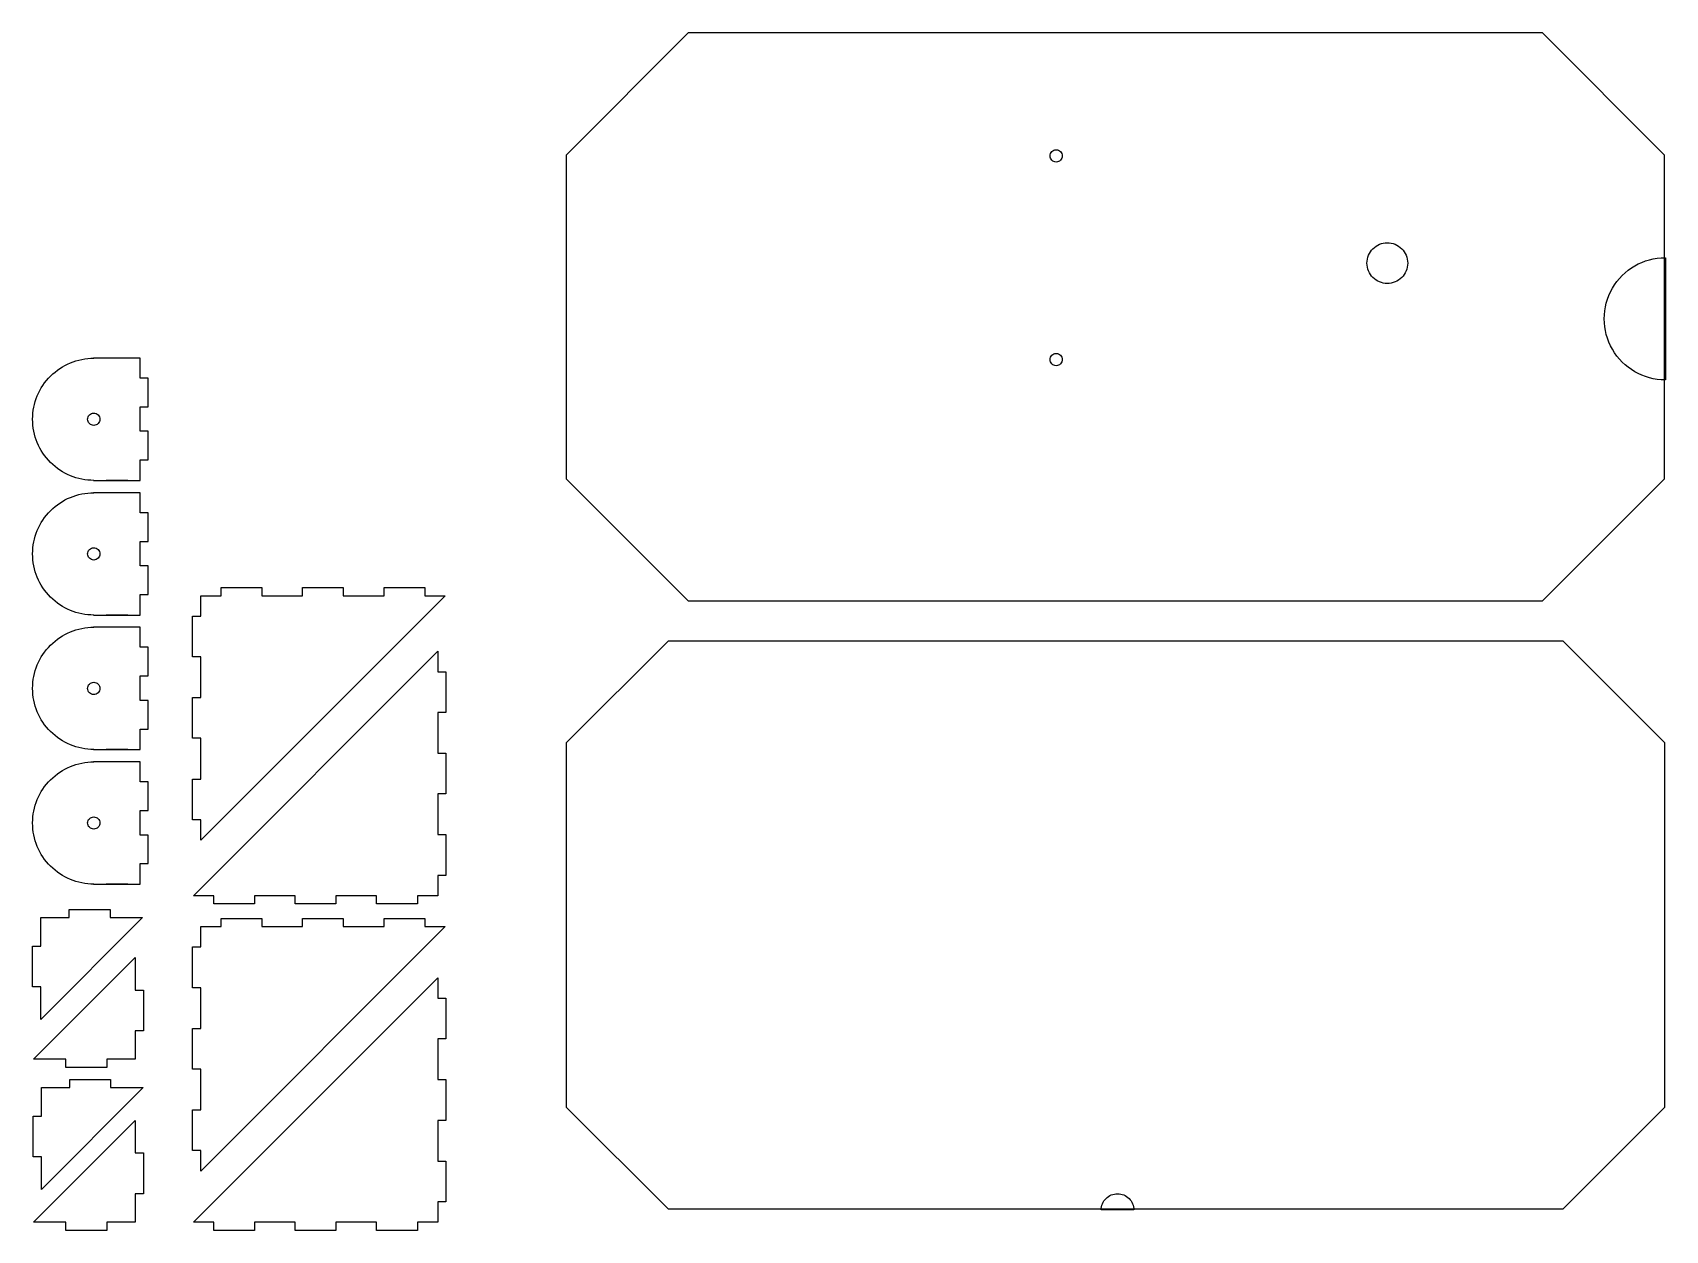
# Model space of a CAD drawing. Extents: x 5 to 406, y 21 to 315.
import ezdxf

# ---------------------------------------------------------------- set-up
doc = ezdxf.new("R2010")
doc.units = 0
doc.layers.add('Layer_1', color=7, linetype='CONTINUOUS')

msp = doc.modelspace()

# ---------------------------------------------------------------- linework, layer by layer
at = {"layer": 'Layer_1', "color": 7}
for points in [[(166.16811, 314.86745), (166.16811, 314.86745), (166.16811, 314.86745), (375.74584, 314.86745), (405.7457, 284.86749), (405.7457, 284.86749), (405.7457, 284.86749), (405.7457, 205.2896), (375.74584, 175.28935), (375.74584, 175.28935), (375.74584, 175.28935), (166.16711, 175.28935), (166.16711, 175.28935), (166.16711, 175.28935), (136.1677, 205.2896), (136.1677, 284.86749)], [(46.40209, 116.64517), (46.40209, 121.64516), (44.40209, 121.64516), (44.40209, 131.64516), (46.40209, 131.64516), (46.40209, 141.64514), (44.40209, 141.64514), (44.40209, 151.64512), (46.40209, 151.64512), (46.40209, 161.6451), (44.40209, 161.6451), (44.40209, 171.64511), (46.40209, 171.64511), (46.40209, 176.6451), (51.40209, 176.6451), (51.40209, 178.64508), (61.40207, 178.64508), (61.40207, 176.6451), (71.40205, 176.6451), (71.40205, 178.64508), (81.40206, 178.64508), (81.40206, 176.6451), (91.40204, 176.6451), (91.40204, 178.64508), (101.40202, 178.64508), (101.40202, 176.6451), (106.40201, 176.6451)], [(104.58911, 162.99323), (104.58911, 157.99322), (106.58909, 157.99322), (106.58909, 147.99324), (104.58911, 147.99324), (104.58911, 137.99326), (106.58909, 137.99326), (106.58909, 127.99325), (104.58911, 127.99325), (104.58911, 117.99327), (106.58909, 117.99327), (106.58909, 107.993271), (104.58911, 107.993271), (104.58911, 102.993301), (99.58912, 102.993301), (99.58912, 100.993321), (89.58914, 100.993321), (89.58914, 102.993301), (79.58913, 102.993301), (79.58913, 100.993321), (69.58915, 100.993321), (69.58915, 102.993301), (59.58917, 102.993301), (59.58917, 100.993321), (49.58916, 100.993321), (49.58916, 102.993301), (44.58918, 102.993301)], [(7.132282, 72.620653), (7.132282, 80.620623), (5.132292, 80.620623), (5.132292, 90.620631), (7.132282, 90.620631), (7.132282, 97.620631), (14.132271, 97.620631), (14.132271, 99.620641), (24.132261, 99.620641), (24.132261, 97.620631), (32.132241, 97.620631)], [(46.40179, 35.409351), (46.40179, 40.409321), (44.40179, 40.409321), (44.40179, 50.409321), (46.40179, 50.409321), (46.40179, 60.409301), (44.40179, 60.409301), (44.40179, 70.409311), (46.40179, 70.409311), (46.40179, 80.409291), (44.40179, 80.409291), (44.40179, 90.409271), (46.40179, 90.409271), (46.40179, 95.409291), (51.40177, 95.409291), (51.40177, 97.409271), (61.40175, 97.409271), (61.40175, 95.409291), (71.40176, 95.409291), (71.40176, 97.409271), (81.40174, 97.409271), (81.40174, 95.409291), (91.40172, 95.409291), (91.40172, 97.409271), (101.40172, 97.409271), (101.40172, 95.409291), (106.40171, 95.409291)], [(30.31934, 87.846221), (30.31934, 79.846251), (32.31933, 79.846251), (32.31933, 69.846241), (30.31934, 69.846241), (30.31934, 62.846241), (23.31935, 62.846241), (23.31935, 60.846231), (13.31937, 60.846231), (13.31937, 62.846241), (5.31938, 62.846241)], [(104.58911, 82.846211), (104.58911, 77.846191), (106.58909, 77.846191), (106.58909, 67.846241), (104.58911, 67.846241), (104.58911, 57.846231), (106.58909, 57.846231), (106.58909, 47.846251), (104.58911, 47.846251), (104.58911, 37.846251), (106.58909, 37.846251), (106.58909, 27.846271), (104.58911, 27.846271), (104.58911, 22.846281), (99.58912, 22.846281), (99.58912, 20.846291), (89.58914, 20.846291), (89.58914, 22.846281), (79.58913, 22.846281), (79.58913, 20.846291), (69.58915, 20.846291), (69.58915, 22.846281), (59.58917, 22.846281), (59.58917, 20.846291), (49.58916, 20.846291), (49.58916, 22.846281), (44.58918, 22.846281)], [(7.26987, 30.895771), (7.26987, 38.895741), (5.26988, 38.895741), (5.26988, 48.895741), (7.26987, 48.895741), (7.26987, 55.895741), (14.26986, 55.895741), (14.26986, 57.895761), (24.26985, 57.895761), (24.26985, 55.895741), (32.26983, 55.895741)], [(30.31934, 47.846271), (30.31934, 39.846251), (32.31932, 39.846251), (32.31932, 29.846301), (30.31934, 29.846301), (30.31934, 22.846301), (23.31935, 22.846301), (23.31935, 20.846291), (13.31937, 20.846291), (13.31937, 22.846301), (5.31938, 22.846301)]]:
    msp.add_lwpolyline(points, close=True, dxfattribs=at)
for points in [[(406.0068, 259.62856), (406.0068, 229.62857)], [(20.0821, 204.9587), (30.03417, 204.9587), (31.53202, 204.9587), (31.53202, 209.97557), (33.53201, 209.97557), (33.53201, 216.99894), (31.53202, 216.99894), (31.53202, 223.01892), (33.53201, 223.01892), (33.53201, 230.04226), (31.53202, 230.04226), (31.53221, 234.95891), (20.0821, 234.95891)], [(28.48852, 204.9587), (23.17567, 204.9587)], [(20.0821, 171.90622), (30.03417, 171.90622), (31.53202, 171.90622), (31.53202, 176.92306), (33.53201, 176.92306), (33.53201, 183.94643), (31.53202, 183.94643), (31.53202, 189.96644), (33.53201, 189.96644), (33.53201, 196.98978), (31.53202, 196.98978), (31.53221, 201.9064), (20.0821, 201.9064)], [(20.0821, 138.89921), (30.03417, 138.89921), (31.53202, 138.89921), (31.53202, 143.91608), (33.53201, 143.91608), (33.53201, 150.93945), (31.53202, 150.93945), (31.53202, 156.95943), (33.53201, 156.95943), (33.53201, 163.98277), (31.53202, 163.98277), (31.53221, 168.89942), (20.0821, 168.89942)], [(28.48852, 171.90622), (23.17567, 171.90622)], [(380.81784, 165.58581), (405.818, 140.58567), (405.818, 140.58567), (405.818, 51.007781), (405.818, 51.007781), (405.818, 51.007781), (380.81784, 26.00767), (161.24012, 26.00767), (136.24, 51.007781), (136.24, 51.007781), (136.24, 51.007781), (136.24, 140.58567), (161.24012, 165.58581), (380.81784, 165.58581), (380.81784, 165.58581), (405.818, 140.58567)], [(28.48852, 138.89921), (23.17567, 138.89921)], [(20.08243, 105.84672), (30.03449, 105.84672), (31.53234, 105.84672), (31.53234, 110.86359), (33.53233, 110.86359), (33.53233, 117.88693), (31.53234, 117.88693), (31.53234, 123.90694), (33.53233, 123.90694), (33.53233, 130.93028), (31.53234, 130.93028), (31.53254, 135.8469), (20.08243, 135.8469)], [(28.48885, 105.84672), (23.176, 105.84672)], [(275.50103, 25.846291), (267.50104, 25.846291)]]:
    msp.add_lwpolyline(points, dxfattribs=at)
for points in [[(254.92947, 284.60608), (254.92947, 285.0039), (255.0875, 285.38543), (255.36881, 285.66674)], [(255.36881, 285.66674), (255.65011, 285.94804), (256.03164, 286.10608), (256.42947, 286.10608)], [(256.42947, 286.10608), (256.8273, 286.10608), (257.20883, 285.94804), (257.4901, 285.66674)], [(257.4901, 285.66674), (257.77141, 285.38543), (257.92944, 285.0039), (257.92944, 284.60608)], [(255.36881, 283.54544), (255.0875, 283.82675), (254.92947, 284.20825), (254.92947, 284.60608)], [(256.42947, 283.1061), (256.03164, 283.1061), (255.65011, 283.26414), (255.36881, 283.54544)], [(257.4901, 283.54544), (257.20883, 283.26414), (256.8273, 283.1061), (256.42947, 283.1061)], [(257.92944, 284.60608), (257.92944, 284.20825), (257.77141, 283.82675), (257.4901, 283.54544)], [(332.74252, 258.29295), (332.74252, 259.61904), (333.26931, 260.89081), (334.20699, 261.8285)], [(334.20699, 261.8285), (335.14468, 262.76618), (336.41645, 263.29296), (337.74251, 263.29296)], [(337.74251, 263.29296), (339.06861, 263.29296), (340.34038, 262.76618), (341.27806, 261.8285)], [(341.27806, 261.8285), (342.21575, 260.89081), (342.74253, 259.61904), (342.74253, 258.29295)], [(334.20699, 254.75743), (333.26931, 255.69511), (332.74252, 256.96688), (332.74252, 258.29295)], [(342.74253, 258.29295), (342.74253, 256.96688), (342.21575, 255.69511), (341.27806, 254.75743)], [(393.01641, 252.12855), (395.69589, 256.76958), (400.6478, 259.62856), (406.0068, 259.62856)], [(337.74251, 253.29296), (336.41645, 253.29296), (335.14468, 253.81974), (334.20699, 254.75743)], [(341.27806, 254.75743), (340.34038, 253.81974), (339.06861, 253.29296), (337.74251, 253.29296)], [(393.01641, 237.12858), (390.33692, 241.76959), (390.33692, 247.48755), (393.01641, 252.12855)], [(406.0068, 229.62857), (400.6478, 229.62857), (395.69589, 232.48758), (393.01641, 237.12858)], [(9.52582, 230.5655), (12.33887, 233.37855), (16.15417, 234.95891), (20.13241, 234.95891)], [(254.92947, 234.60615), (254.92947, 235.00398), (255.0875, 235.38551), (255.36881, 235.66681)], [(255.36881, 233.54549), (255.0875, 233.82679), (254.92947, 234.20832), (254.92947, 234.60615)], [(255.36881, 235.66681), (255.65011, 235.94812), (256.03164, 236.10615), (256.42947, 236.10615)], [(256.42947, 233.10615), (256.03164, 233.10615), (255.65011, 233.26418), (255.36881, 233.54549)], [(256.42947, 236.10615), (256.8273, 236.10615), (257.20883, 235.94812), (257.4901, 235.66681)], [(257.4901, 233.54549), (257.20883, 233.26418), (256.8273, 233.10615), (256.42947, 233.10615)], [(257.4901, 235.66681), (257.77141, 235.38551), (257.92944, 235.00398), (257.92944, 234.60615)], [(257.92944, 234.60615), (257.92944, 234.20832), (257.77141, 233.82679), (257.4901, 233.54549)], [(5.13243, 219.95891), (5.13243, 223.93716), (6.71278, 227.75248), (9.52582, 230.5655)], [(18.63211, 219.95854), (18.63211, 220.35637), (18.79014, 220.7379), (19.07145, 221.0192)], [(19.07145, 221.0192), (19.35275, 221.30051), (19.73428, 221.45854), (20.13211, 221.45854)], [(20.13211, 221.45854), (20.52993, 221.45854), (20.91146, 221.30051), (21.19276, 221.0192)], [(21.19276, 221.0192), (21.47407, 220.7379), (21.6321, 220.35637), (21.6321, 219.95854)], [(9.52582, 209.35232), (6.71278, 212.16537), (5.13243, 215.98069), (5.13243, 219.95891)], [(19.07145, 218.89788), (18.79014, 219.17918), (18.63211, 219.56071), (18.63211, 219.95854)], [(20.13211, 218.45856), (19.73428, 218.45856), (19.35275, 218.6166), (19.07145, 218.89788)], [(21.19276, 218.89788), (20.91146, 218.6166), (20.52993, 218.45856), (20.13211, 218.45856)], [(21.6321, 219.95854), (21.6321, 219.56071), (21.47407, 219.17918), (21.19276, 218.89788)], [(20.13241, 204.95894), (16.15417, 204.95894), (12.33887, 206.5393), (9.52582, 209.35232)], [(9.52582, 197.51302), (12.33887, 200.32604), (16.15417, 201.9064), (20.13241, 201.9064)], [(5.13243, 186.90643), (5.13243, 190.88468), (6.71278, 194.7), (9.52582, 197.51302)], [(9.52582, 176.29984), (6.71278, 179.11286), (5.13243, 182.92818), (5.13243, 186.90643)], [(18.63211, 186.90606), (18.63211, 187.30389), (18.79014, 187.68541), (19.07145, 187.96672)], [(19.07145, 185.8454), (18.79014, 186.1267), (18.63211, 186.50823), (18.63211, 186.90606)], [(19.07145, 187.96672), (19.35275, 188.24802), (19.73428, 188.40606), (20.13211, 188.40606)], [(20.13211, 185.40606), (19.73428, 185.40606), (19.35275, 185.56409), (19.07145, 185.8454)], [(20.13211, 188.40606), (20.52993, 188.40606), (20.91146, 188.24802), (21.19276, 187.96672)], [(21.19276, 185.8454), (20.91146, 185.56409), (20.52993, 185.40606), (20.13211, 185.40606)], [(21.19276, 187.96672), (21.47407, 187.68541), (21.6321, 187.30389), (21.6321, 186.90606)], [(21.6321, 186.90606), (21.6321, 186.50823), (21.47407, 186.1267), (21.19276, 185.8454)], [(20.13241, 171.90646), (16.15417, 171.90646), (12.33887, 173.48681), (9.52582, 176.29984)], [(9.52582, 164.50601), (12.33887, 167.31906), (16.15417, 168.89942), (20.13241, 168.89942)], [(5.13243, 153.89945), (5.13243, 157.87767), (6.71278, 161.69299), (9.52582, 164.50601)], [(9.52582, 143.29283), (6.71278, 146.10588), (5.13243, 149.9212), (5.13243, 153.89945)], [(18.63211, 153.89908), (18.63211, 154.2969), (18.79014, 154.67843), (19.07145, 154.95974)], [(19.07145, 152.83841), (18.79014, 153.11972), (18.63211, 153.50125), (18.63211, 153.89908)], [(19.07145, 154.95974), (19.35275, 155.24104), (19.73428, 155.39908), (20.13211, 155.39908)], [(20.13211, 152.39907), (19.73428, 152.39907), (19.35275, 152.55711), (19.07145, 152.83841)], [(20.13211, 155.39908), (20.52993, 155.39908), (20.91146, 155.24104), (21.19276, 154.95974)], [(21.19276, 152.83841), (20.91146, 152.55711), (20.52993, 152.39907), (20.13211, 152.39907)], [(21.19276, 154.95974), (21.47407, 154.67843), (21.6321, 154.2969), (21.6321, 153.89908)], [(21.6321, 153.89908), (21.6321, 153.50125), (21.47407, 153.11972), (21.19276, 152.83841)], [(20.13241, 138.89945), (16.15417, 138.89945), (12.33887, 140.47981), (9.52582, 143.29283)], [(9.52615, 131.45352), (12.33919, 134.26657), (16.1545, 135.8469), (20.13274, 135.8469)], [(5.13275, 120.84693), (5.13275, 124.82518), (6.71311, 128.6405), (9.52615, 131.45352)], [(9.52615, 110.24034), (6.71311, 113.05339), (5.13275, 116.86868), (5.13275, 120.84693)], [(18.63243, 120.84656), (18.63243, 121.24439), (18.79047, 121.62592), (19.07177, 121.90722)], [(19.07177, 119.7859), (18.79047, 120.0672), (18.63243, 120.44873), (18.63243, 120.84656)], [(19.07177, 121.90722), (19.35307, 122.18853), (19.73461, 122.34656), (20.13243, 122.34656)], [(20.13243, 122.34656), (20.53025, 122.34656), (20.91178, 122.18853), (21.19309, 121.90722)], [(21.19309, 121.90722), (21.47439, 121.62592), (21.63243, 121.24439), (21.63243, 120.84656)], [(21.63243, 120.84656), (21.63243, 120.44873), (21.47439, 120.0672), (21.19309, 119.7859)], [(20.13243, 119.34656), (19.73461, 119.34656), (19.35307, 119.50459), (19.07177, 119.7859)], [(21.19309, 119.7859), (20.91178, 119.50459), (20.53025, 119.34656), (20.13243, 119.34656)], [(20.13274, 105.84696), (16.1545, 105.84696), (12.33919, 107.42732), (9.52615, 110.24034)], [(267.50104, 25.846291), (267.50104, 26.903316), (267.92247, 27.917048), (268.67261, 28.66448)], [(268.67261, 28.66448), (269.42276, 29.41191), (270.44016, 29.831814), (271.50103, 29.831814)], [(271.50103, 29.831814), (272.56191, 29.831814), (273.57934, 29.41191), (274.32946, 28.66448)], [(274.32946, 28.66448), (275.07963, 27.917048), (275.50106, 26.903316), (275.50103, 25.846291)]]:
    msp.add_open_spline(points, degree=3, dxfattribs=at)

doc.saveas('drawing.dxf')
